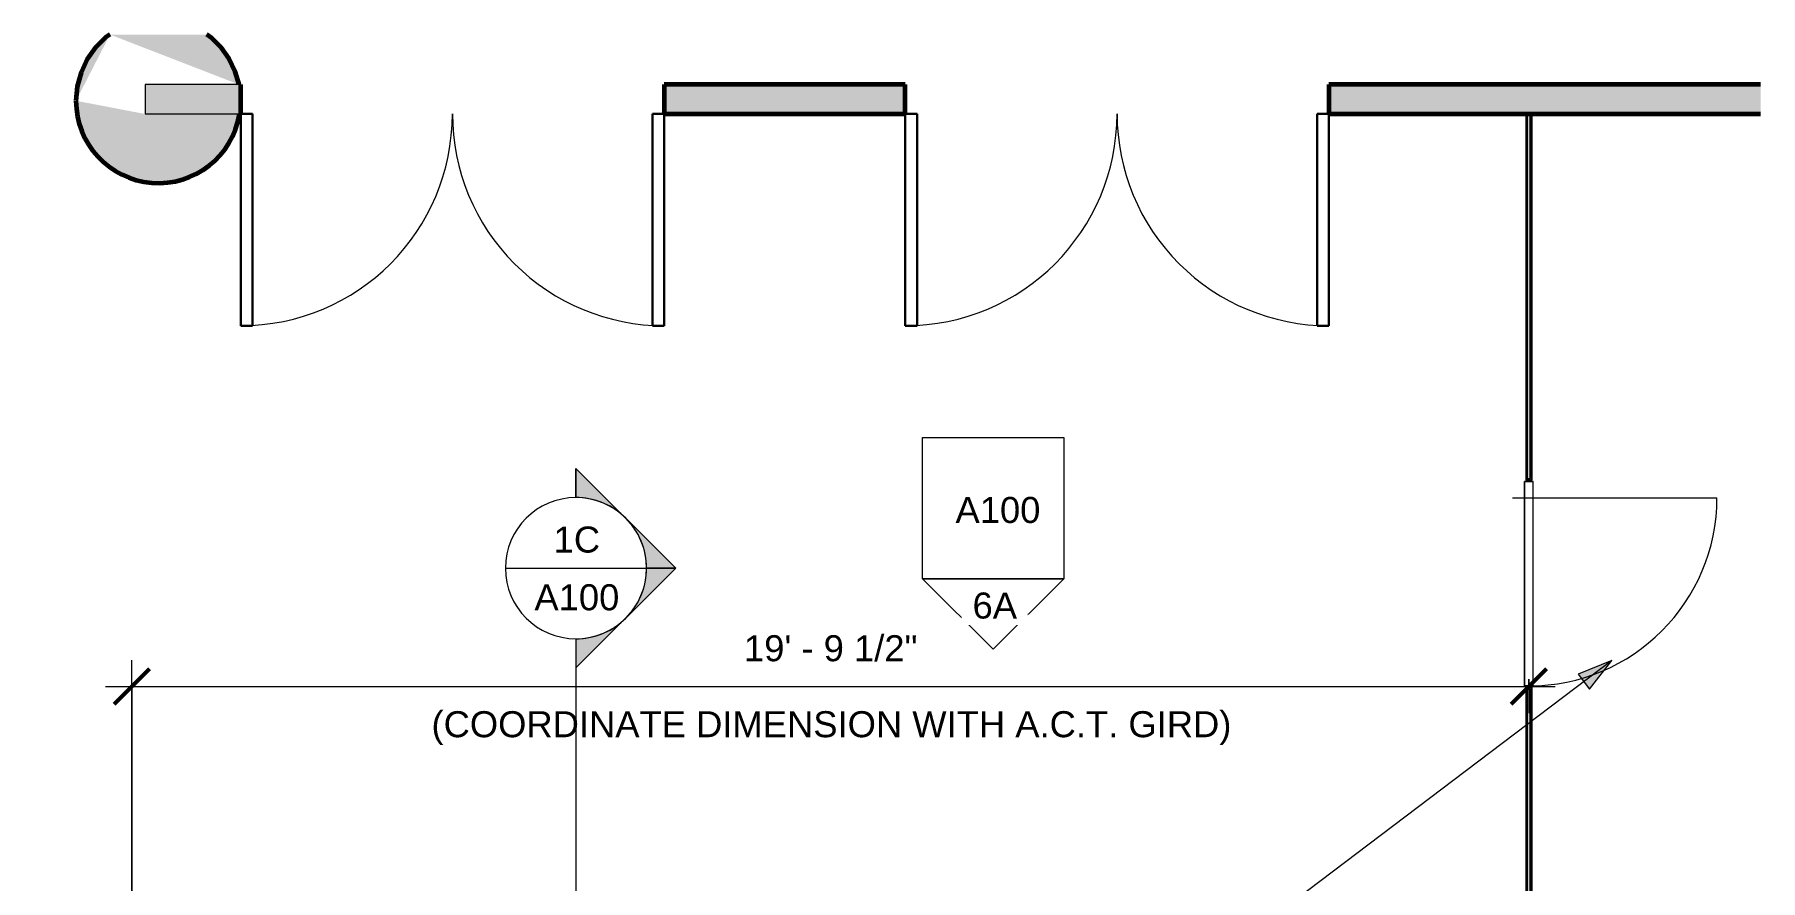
# Model space of a CAD drawing. Header units: inches. Extents: x 1756 to 10721, y -35 to 3002.
# Drawn here: x 1940.9 to 2234.4, y 1540.4 to 1684.2 of the extents above; entities that cross this region are included whole.
import ezdxf

# ---------------------------------------------------------------- set-up
doc = ezdxf.new("R2010")
doc.units = ezdxf.units.IN
doc.header["$MEASUREMENT"] = 0
for name, color, linetype, lineweight in [('A-ANNO-DIMS', 211, 'Continuous', 9), ('A-ANNO-DIMS-48', 211, 'Continuous', 9), ('A-DOOR', 31, 'Continuous', 18), ('A-GLAZ-CURT', 52, 'Continuous', 18), ('A-GLAZ-CWMG', 51, 'Continuous', 18), ('A-WALL', 113, 'Continuous', 18), ('A-WALL-PATT', 111, 'Continuous', 18), ('G-ANNO-SYMB', 111, 'Continuous', 9), ('G-ANNO-TEXT', 231, 'Continuous', 9), ('I-WALL', 2, 'Continuous', 18)]:
    doc.layers.add(name, color=color, linetype=linetype, lineweight=lineweight)
doc.styles.add('Arial', font='arial.ttf', dxfattribs={"height": 4.425898})
doc.dimstyles.new('Linear_-_3_32__Arial', dxfattribs={"dimscale": 12, "dimtxt": 4.5, "dimasz": 0.5, "dimexe": 0.375, "dimexo": 0.25, "dimgap": 0.25, "dimtad": 1, "dimdec": 1, "dimrnd": 0.5, "dimzin": 1, "dimdsep": 46, "dimlunit": 4, "dimtxsty": 'Arial', "dimblk1": 'OBLIQUE', "dimblk2": 'OBLIQUE', "dimsah": 1, "dimcen": 0.09, "dimdle": 0.375, "dimazin": 0, "dimtfac": 1, "dimtdec": 4, "dimtix": 1, "dimtmove": 0, "dimatfit": 3, "dimfxl": 1, "dimtvp": 1, "dimtfill": 1, "dimfrac": 2, "dimtolj": 1, "dimtzin": 0, "dimarcsym": 2})

# ---------------------------------------------------------------- blocks, each defined once
blk = doc.blocks.new('Frameless Glass Panel - one-407094-Floor Plan')
at = {"layer": 'A-GLAZ-CURT', "lineweight": 9}
blk.add_hatch(color=253, dxfattribs=at).paths.add_polyline_path([(26.25, 0.25), (26.25, -0.25), (-26.25, -0.25), (-26.25, 0.25)], flags=0)
at = {"layer": 'A-GLAZ-CURT'}
for p, q in [((26.25, 0.25), (-26.25, 0.25)), ((-26.25, 0.25), (-26.25, -0.25)), ((26.25, -0.25), (26.25, 0.25)), ((-26.25, -0.25), (26.25, -0.25))]:
    blk.add_line(p, q, dxfattribs=at)
at = {"layer": 'A-GLAZ-CURT', "color": 8}
for p, q in [((-26.25, 0.25), (-26.25, 0.25)), ((26.25, 0.25), (26.25, 0.25)), ((-26.25, -0.25), (-26.25, -0.25)), ((26.25, -0.25), (26.25, -0.25))]:
    blk.add_line(p, q, dxfattribs=at)
blk = doc.blocks.new('Door - Frameless Glass Panel - one-409535-Floor Plan')
at = {"layer": 'A-DOOR', "color": 8}
for p, q in [((-14.625, -2.748), (-14.625, 32)), ((-17.375, -0.75), (-17.375, 0.75)), ((-17.375, 0.75), (-17.375, 0.75)), ((-17.375, 0.75), (-17.375, -0.75)), ((17.375, 0.75), (-17.375, 0.75)), ((17.375, 0.75), (-17.375, 0.75)), ((-17.375, -0.75), (-17.375, 0.75)), ((-17.375, 0.75), (-17.375, 0.75)), ((-17.375, 0.75), (-17.375, -0.75)), ((17.375, 0.75), (-17.375, 0.75)), ((17.375, 0.75), (-17.375, 0.75)), ((17.375, -0.75), (17.375, 0.75)), ((17.375, 0.75), (17.375, 0.75)), ((17.375, 0.75), (17.375, -0.75)), ((17.375, -0.75), (17.375, 0.75)), ((17.375, 0.75), (17.375, 0.75)), ((17.375, 0.75), (17.375, -0.75)), ((-17.375, -0.75), (-17.375, -0.75)), ((-17.375, -0.75), (17.375, -0.75)), ((17.375, -0.75), (-17.375, -0.75)), ((-17.375, -0.75), (-17.375, -0.75)), ((-17.375, -0.75), (17.375, -0.75)), ((17.375, -0.75), (-17.375, -0.75)), ((17.375, -0.75), (17.375, -0.75)), ((17.375, -0.75), (17.375, -0.75))]:
    blk.add_line(p, q, dxfattribs=at)
blk.add_arc((-14.625, 0), 32, 360, 90, dxfattribs=at)
blk = doc.blocks.new('Frameless Glass Panel - one-407096-Floor Plan')
at = {"layer": 'A-GLAZ-CURT', "lineweight": 9}
blk.add_hatch(color=253, dxfattribs=at).paths.add_polyline_path([(30.875, 0.25), (30.875, -0.25), (-30.875, -0.25), (-30.875, 0.25)], flags=0)
at = {"layer": 'A-GLAZ-CURT'}
for p, q in [((30.875, 0.25), (-30.875, 0.25)), ((-30.875, 0.25), (-30.875, -0.25)), ((30.875, -0.25), (30.875, 0.25)), ((-30.875, -0.25), (30.875, -0.25))]:
    blk.add_line(p, q, dxfattribs=at)
at = {"layer": 'A-GLAZ-CURT', "color": 8}
for p, q in [((-30.875, 0.25), (-30.875, 0.25)), ((30.875, 0.25), (30.875, 0.25)), ((-30.875, -0.25), (-30.875, -0.25)), ((30.875, -0.25), (30.875, -0.25))]:
    blk.add_line(p, q, dxfattribs=at)
blk = doc.blocks.new('Walls 1 - Walls 1-381744-Floor Plan')
at = {"layer": 'A-WALL'}
h = blk.add_hatch(color=8, dxfattribs=at)
edge = h.paths.add_edge_path(flags=0)
edge.add_line((1970.23, 1684.23), (1953.78, 1684.23))
edge.add_line((1975.73, 1675.72), (1975.07, 1677.97))
edge.add_line((1975.07, 1677.97), (1974.05, 1680.09))
edge.add_line((1974.05, 1680.09), (1972.69, 1682))
edge.add_line((1972.69, 1682), (1971.03, 1683.66))
edge.add_line((1971.03, 1683.66), (1970.23, 1684.23))
edge = h.paths.add_edge_path(flags=0)
edge.add_line((1959.75, 1675.72), (1975.73, 1675.72))
edge.add_line((1959.75, 1670.72), (1959.75, 1675.72))
edge = h.paths.add_edge_path(flags=0)
edge.add_line((1975.82, 1670.72), (1959.75, 1670.72))
edge.add_arc((1962, 1672.97), 14, 180, 350.763)
edge = h.paths.add_edge_path(flags=0)
edge.add_line((1953.78, 1684.23), (1953.09, 1683.76))
edge.add_line((1953.09, 1683.76), (1951.34, 1682.04))
edge.add_line((1951.34, 1682.04), (1949.91, 1680.03))
edge.add_line((1949.91, 1680.03), (1948.86, 1677.8))
edge.add_line((1948.86, 1677.8), (1948.22, 1675.42))
edge.add_line((1948.22, 1675.42), (1948, 1672.97))
at = {"layer": 'A-WALL', "color": 8}
for p, q in [((1975.73, 1675.72), (1975.73, 1675.72)), ((1975.82, 1670.72), (1975.82, 1670.72))]:
    blk.add_line(p, q, dxfattribs=at)
at = {"layer": 'A-WALL', "lineweight": 60, "flags": 128}
for points in [[(1953.78, 1684.23), (1953.09, 1683.76), (1951.34, 1682.04), (1949.91, 1680.03), (1948.86, 1677.8), (1948.22, 1675.42), (1948, 1672.97)], [(1975.73, 1675.72), (1975.07, 1677.97), (1974.05, 1680.09), (1972.69, 1682), (1971.03, 1683.66), (1970.23, 1684.23)]]:
    blk.add_lwpolyline(points, dxfattribs=at)
at = {"layer": 'A-WALL', "lineweight": 60}
blk.add_arc((1962, 1672.97), 14, 180, 350.763, dxfattribs=at)
blk = doc.blocks.new('Door-Double-Flush_Panel - 72_ x 100_-383158-Floor Plan')
at = {"layer": 'A-DOOR', "lineweight": 30}
for p, q in [((-36, 2.5), (-36, 38.5)), ((-36, 38.5), (-34, 38.5)), ((-34, 38.5), (-34, 2.5)), ((36, 38.5), (34, 38.5)), ((34, 38.5), (34, 2.5)), ((36, 2.5), (36, 38.5)), ((-34, 2.5), (-36, 2.5)), ((34, 2.5), (36, 2.5))]:
    blk.add_line(p, q, dxfattribs=at)
at = {"layer": 'A-DOOR', "color": 8}
for centre, start, end in [((-36, 2.5), 360, 90), ((36, 2.5), 90, 180)]:
    blk.add_arc(centre, 36, start, end, dxfattribs=at)
blk = doc.blocks.new('Rectangular Mullion - Base Channel-407119-Floor Plan')
at = {"layer": 'A-GLAZ-CWMG', "color": 8}
for p, q in [((2195.5, 1573.22), (2194.5, 1573.22)), ((2194.5, 1573.22), (2194.5, 1573.22)), ((2194.5, 1573.22), (2194.62, 1573.22)), ((2194.5, 1573.22), (2194.5, 1520.22)), ((2194.5, 1573.22), (2194.5, 1520.22)), ((2194.62, 1573.22), (2194.62, 1573.22)), ((2194.62, 1573.22), (2195.38, 1573.22)), ((2194.62, 1573.22), (2194.62, 1520.22)), ((2194.62, 1573.22), (2194.62, 1520.22)), ((2195.38, 1573.22), (2195.38, 1573.22)), ((2195.38, 1573.22), (2195.5, 1573.22)), ((2195.38, 1573.22), (2195.38, 1520.22)), ((2195.38, 1573.22), (2195.38, 1520.22)), ((2195.5, 1573.22), (2195.5, 1573.22)), ((2195.5, 1520.22), (2195.5, 1573.22)), ((2195.5, 1573.22), (2195.5, 1520.22))]:
    blk.add_line(p, q, dxfattribs=at)
blk = doc.blocks.new('Rectangular Mullion - Base Channel-407120-Floor Plan')
at = {"layer": 'A-GLAZ-CWMG', "color": 8}
for p, q in [((2195.5, 1670.72), (2194.5, 1670.72)), ((2194.5, 1670.72), (2194.5, 1670.72)), ((2194.5, 1670.72), (2194.62, 1670.72)), ((2194.5, 1670.72), (2194.5, 1608.47)), ((2194.5, 1670.72), (2194.5, 1608.47)), ((2194.62, 1670.72), (2194.62, 1670.72)), ((2194.62, 1670.72), (2195.38, 1670.72)), ((2194.62, 1670.72), (2194.62, 1608.47)), ((2194.62, 1670.72), (2194.62, 1608.47)), ((2195.38, 1670.72), (2195.38, 1670.72)), ((2195.38, 1670.72), (2195.5, 1670.72)), ((2195.38, 1670.72), (2195.38, 1608.47)), ((2195.38, 1670.72), (2195.38, 1608.47)), ((2195.5, 1670.72), (2195.5, 1670.72)), ((2195.5, 1608.47), (2195.5, 1670.72)), ((2195.5, 1670.72), (2195.5, 1608.47)), ((2194.62, 1608.47), (2194.5, 1608.47)), ((2194.5, 1608.47), (2194.5, 1608.47)), ((2194.5, 1608.47), (2195.5, 1608.47)), ((2195.38, 1608.47), (2194.62, 1608.47)), ((2194.62, 1608.47), (2194.62, 1608.47)), ((2195.5, 1608.47), (2195.38, 1608.47)), ((2195.38, 1608.47), (2195.38, 1608.47)), ((2195.5, 1608.47), (2195.5, 1608.47))]:
    blk.add_line(p, q, dxfattribs=at)
blk = doc.blocks.new('Elevation - Detail Number-151647-Floor Plan')
at = {"layer": 'G-ANNO-SYMB'}
for p, q in [((-0.25, -0.25), (-0.25, 0.25)), ((-0.25, 0.25), (0.25, 0.25)), ((0.25, 0.25), (0.25, -0.25)), ((0.25, -0.25), (-0.25, -0.25))]:
    blk.add_line(p, q, dxfattribs=at)
blk = doc.blocks.new('Elevation - Detail Number-151370-Floor Plan')
at = {"layer": 'G-ANNO-SYMB'}
for p, q in [((0, 0.25), (-0.25, 0)), ((0.25, 0), (0, 0.25)), ((-0.25, 0), (0.25, 0))]:
    blk.add_line(p, q, dxfattribs=at)
blk = doc.blocks.new('DIMBLOCK1-Floor Plan')
at = {"layer": 'A-ANNO-DIMS-48'}
for p, q in [((1957.5, 1523.22), (1957.5, 1577.85)), ((1953, 1573.35), (2199.5, 1573.35)), ((1957.5, 1573.35), (1957.5, 1523.22)), ((2195, 1574.59), (2195, 1568.85)), ((2195, 1573.35), (2195, 1574.59))]:
    blk.add_line(p, q, dxfattribs=at)
at = {"layer": 'A-ANNO-DIMS-48', "lineweight": 50}
for p, q in [((1957.5, 1573.35), (1960.5, 1576.35)), ((2195, 1573.35), (2198, 1576.35)), ((1957.5, 1573.35), (1954.5, 1570.35)), ((2195, 1573.35), (2192, 1570.35))]:
    blk.add_line(p, q, dxfattribs=at)
at = {"layer": 'A-ANNO-DIMS-48', "color": 0, "char_height": 4.4259, "attachment_point": 1, "line_spacing_factor": 0.938532, "style": 'Arial', "bg_fill": 3, "box_fill_scale": 1.25, "bg_fill_color": 0, "bg_fill_transparency": 0}
for s, insert, width in [('19\' - 9 1/2"', (2061.57, 1582.09), 35.2246), ('(COORDINATE DIMENSION WITH A.C.T. GIRD)', (2008.44, 1569.17), 162.7477)]:
    blk.add_mtext(s, dxfattribs=dict(at, insert=insert, width=width))
blk = doc.blocks.new('_Oblique')
at = {"color": 0, "linetype": 'ByBlock', "lineweight": -2}
blk.add_line((-0.5, -0.5), (0.5, 0.5), dxfattribs=at)
blk = doc.blocks.new('Section - Section Head - Filled-22785-Floor Plan')
at = {"layer": 'G-ANNO-SYMB'}
h = blk.add_hatch(color=256, dxfattribs=at)
edge = h.paths.add_edge_path(flags=0)
edge.add_line((-0.4268, 0.1768), (-0.25, 0.3536))
edge.add_line((-0.25, 0.3536), (-0.25, 0.25))
edge.add_arc((-0.25, 0), 0.25, 90, 135)
h = blk.add_hatch(color=256, dxfattribs=at)
edge = h.paths.add_edge_path(flags=0)
edge.add_arc((-0.25, 0), 0.25, 45, 90)
edge.add_line((-0.25, 0.25), (-0.25, 0.3536))
edge.add_line((-0.25, 0.3536), (-0.0732, 0.1768))
h = blk.add_hatch(color=256, dxfattribs=at)
edge = h.paths.add_edge_path(flags=0)
edge.add_arc((-0.25, 0), 0.2503, 137.9216, 180)
edge.add_line((-0.5003, 0), (-0.6036, 0))
edge.add_line((-0.6036, 0), (-0.4358, 0.1678))
h = blk.add_hatch(color=256, dxfattribs=at)
edge = h.paths.add_edge_path(flags=0)
edge.add_line((-0.0642, 0.1678), (0.1036, 0))
edge.add_line((0.1036, 0), (0.0003, 0))
edge.add_arc((-0.25, 0), 0.2503, 0, 42.0784)
for p, q in [((-0.25, 0.3536), (-0.6036, 0)), ((-0.25, 0.3536), (-0.4268, 0.1768)), ((-0.25, 0.3536), (0.1036, 0)), ((-0.25, 0.25), (-0.25, 0.3536)), ((-0.0732, 0.1768), (-0.25, 0.3536)), ((-0.25, 0.3536), (-0.25, 0.25)), ((-0.4358, 0.1678), (-0.6036, 0)), ((0.1036, 0), (-0.0642, 0.1678)), ((-0.6036, 0), (-0.5003, 0)), ((0.0003, 0), (0.1036, 0)), ((-0.5, 0), (-0.6036, 0)), ((0, 0), (0.1036, 0))]:
    blk.add_line(p, q, dxfattribs=at)
for radius, start, end in [(0.25, 360, 180), (0.25, 90, 135), (0.25, 45, 90), (0.2503, 137.9216, 180), (0.2503, 0, 42.0784), (0.25, 180, 360)]:
    blk.add_arc((-0.25, 0), radius, start, end, dxfattribs=at)

msp = doc.modelspace()

# ---------------------------------------------------------------- hatches: boundary and pattern name
at = {"layer": 'A-WALL-PATT', "lineweight": 9}
h = msp.add_hatch(color=253, dxfattribs=at)
h.paths.add_polyline_path([(1976, 1675.72), (1976, 1670.72), (1975.82, 1670.72), (1959.75, 1670.72), (1959.75, 1675.72), (1975.73, 1675.72)], flags=0)
h.paths.add_polyline_path([(2089, 1675.72), (2089, 1670.72), (2048, 1670.72), (2048, 1675.72)], flags=0)
h.paths.add_polyline_path([(2234.4, 1675.72), (2234.4, 1670.72), (2161, 1670.72), (2161, 1675.72)], flags=0)
at = {"layer": 'G-ANNO-TEXT'}
msp.add_hatch(color=145, dxfattribs=at).paths.add_polyline_path([(2209.14, 1577.79), (2203.39, 1575.45), (2205.33, 1572.89)], flags=0)

# ---------------------------------------------------------------- linework, layer by layer
at = {"layer": 'G-ANNO-SYMB'}
msp.add_line((2021, 1593.49), (2045, 1593.49), dxfattribs=at)
at = {"layer": 'G-ANNO-TEXT', "color": 145}
for p, q in [((2209.14, 1577.79), (2203.39, 1575.45)), ((2205.33, 1572.89), (2209.14, 1577.79)), ((2203.39, 1575.45), (2205.33, 1572.89))]:
    msp.add_line(p, q, dxfattribs=at)
at = {"layer": 'I-WALL', "color": 8}
for p, q in [((1975.73, 1675.72), (1959.75, 1675.72)), ((1959.75, 1675.72), (1959.75, 1670.72)), ((1959.75, 1670.72), (1975.82, 1670.72))]:
    msp.add_line(p, q, dxfattribs=at)
at = {"layer": 'I-WALL', "lineweight": 60}
for p, q in [((1976, 1675.72), (1975.73, 1675.72)), ((1976, 1670.72), (1976, 1675.72)), ((2089, 1675.72), (2048, 1675.72)), ((2048, 1675.72), (2048, 1670.72)), ((2089, 1670.72), (2089, 1675.72)), ((2234.4, 1675.72), (2161, 1675.72)), ((2161, 1675.72), (2161, 1670.72)), ((1975.82, 1670.72), (1976, 1670.72)), ((2048, 1670.72), (2089, 1670.72)), ((2161, 1670.72), (2234.4, 1670.72))]:
    msp.add_line(p, q, dxfattribs=at)

# ---------------------------------------------------------------- block references
at = {"layer": 'A-DOOR', "color": 8}
for name, p, rotation in [('Door-Double-Flush_Panel - 72_ x 100_-383158-Floor Plan', (2012, 1673.22), 180), ('Door-Double-Flush_Panel - 72_ x 100_-383158-Floor Plan', (2125, 1673.22), 180), ('Door - Frameless Glass Panel - one-409535-Floor Plan', (2195, 1590.84), 270)]:
    msp.add_blockref(name, p, dxfattribs=dict(at, rotation=rotation))
at = {"layer": 'A-GLAZ-CURT', "color": 8, "rotation": 90}
for name, p in [('Frameless Glass Panel - one-407096-Floor Plan', (2195, 1639.59)), ('Frameless Glass Panel - one-407094-Floor Plan', (2195, 1546.72))]:
    msp.add_blockref(name, p, dxfattribs=at)
at = {"layer": 'A-GLAZ-CWMG', "color": 8}
for name in ['Rectangular Mullion - Base Channel-407120-Floor Plan', 'Rectangular Mullion - Base Channel-407119-Floor Plan']:
    msp.add_blockref(name, (0, 0), dxfattribs=at)
at = {"layer": 'A-WALL', "color": 8}
msp.add_blockref('Walls 1 - Walls 1-381744-Floor Plan', (0, 0), dxfattribs=at)
at = {"layer": 'G-ANNO-SYMB', "xscale": 47.99999999999997, "yscale": 47.99999999999997, "zscale": 47.99999999999997}
msp.add_blockref('Elevation - Detail Number-151647-Floor Plan', (2103.95, 1603.69), dxfattribs=at)
at = {"layer": 'G-ANNO-SYMB', "extrusion": (0, 0, -1), "xscale": 47.99999999999997, "yscale": 47.99999999999997, "zscale": 47.99999999999997, "rotation": 180}
msp.add_blockref('Elevation - Detail Number-151370-Floor Plan', (-2103.95, 1591.69), dxfattribs=at)

# ---------------------------------------------------------------- texts
at = {"layer": 'G-ANNO-SYMB', "char_height": 4.426, "attachment_point": 2, "line_spacing_factor": 0.938532, "style": 'Arial'}
for s, insert, width in [('1C', (2033.16, 1600.57), 9.396), ('A100', (2033.16, 1590.75), 17.226)]:
    msp.add_mtext(s, dxfattribs=dict(at, insert=insert, width=width))

# ---------------------------------------------------------------- next in the draw order: texts
at = {"layer": 'G-ANNO-SYMB', "char_height": 4.426, "attachment_point": 2, "line_spacing_factor": 0.938532, "style": 'Arial', "bg_fill": 3, "box_fill_scale": 1.25, "bg_fill_color": 0, "bg_fill_transparency": 0}
for s, insert, width in [('A100', (2104.75, 1605.6), 17.226), ('6A', (2104.21, 1589.35), 9.018)]:
    msp.add_mtext(s, dxfattribs=dict(at, insert=insert, width=width))

# ---------------------------------------------------------------- next in the draw order: dimensions: what is measured, and where the dimension line sits
at = {"layer": 'A-ANNO-DIMS'}
dim = msp.add_linear_dim(base=(2195, 1573.35), p1=(1957.5, 1520.22), p2=(2195, 1577.59), text='<>\\X(COORDINATE DIMENSION WITH A.C.T. GIRD)', dimstyle='Linear_-_3_32__Arial', override={"dimpost": '<>', "dimfxl": 244.332072}, dxfattribs=at)
dim.commit()
dim.dimension.update_dxf_attribs({"geometry": 'DIMBLOCK1-Floor Plan', "text_midpoint": (2076.25, 1573.35)})

# ---------------------------------------------------------------- next in the draw order: linework, layer by layer
at = {"layer": 'G-ANNO-SYMB'}
msp.add_line((2033, 1581.49), (2033, 1533.57), dxfattribs=at)
at = {"layer": 'G-ANNO-TEXT', "color": 145}
msp.add_line((2209.14, 1577.79), (1854.74, 1309.9), dxfattribs=at)

# ---------------------------------------------------------------- next in the draw order: block references
at = {"layer": 'G-ANNO-SYMB', "xscale": 47.99999999999997, "yscale": 47.99999999999997, "zscale": 47.99999999999997, "rotation": 269.9999999999996}
msp.add_blockref('Section - Section Head - Filled-22785-Floor Plan', (2033, 1581.49), dxfattribs=at)

doc.saveas('drawing.dxf')
